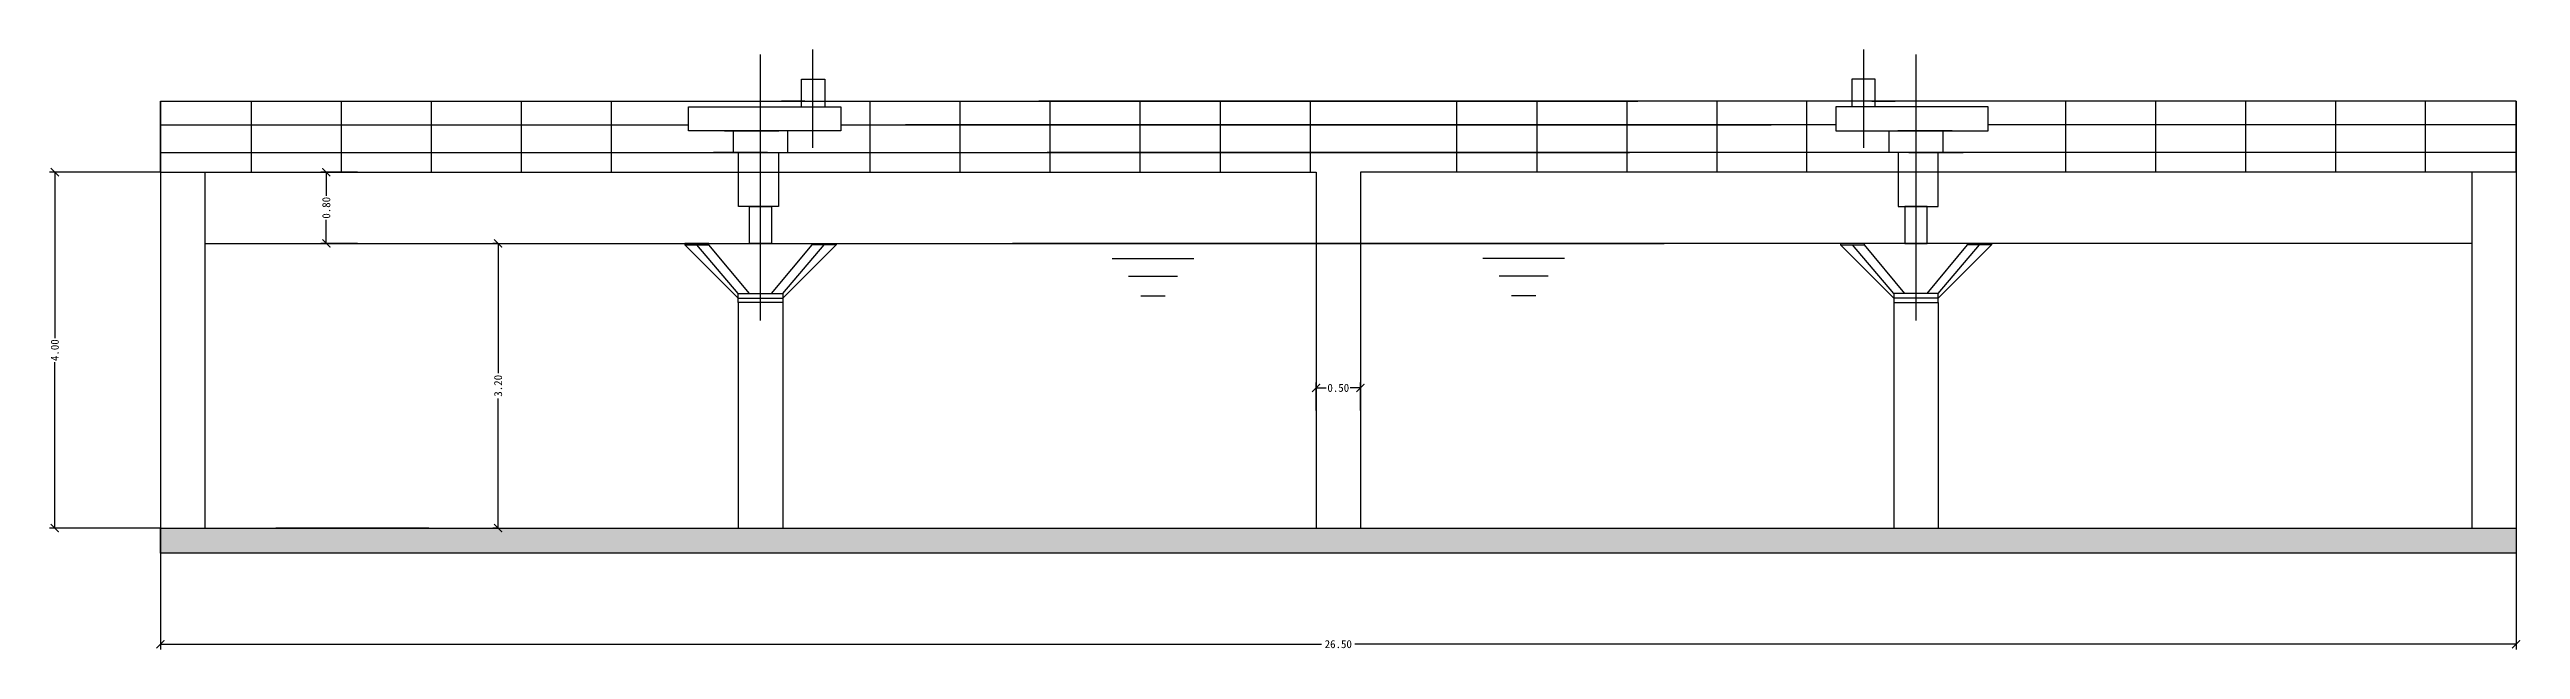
# Model space of a CAD drawing. Header units: inches. Extents: x -375394 to -242034, y -156040 to -122674.
# Drawn here: x -344370 to -316571, y -130354 to -123611 of the extents above; entities that cross this region are included whole.
import ezdxf

# ---------------------------------------------------------------- set-up
doc = ezdxf.new("R2010")
doc.units = ezdxf.units.IN
doc.header["$MEASUREMENT"] = 0
doc.linetypes.add('HIDDENX2', pattern=[19.05, 12.7, -6.35])
doc.dimstyles.get("Standard").update_dxf_attribs({"dimtxt": 0.18, "dimasz": 0.18, "dimexe": 0.18, "dimexo": 0.0625, "dimgap": 0.09, "dimtad": 0, "dimtih": 1, "dimtoh": 1, "dimdec": 4, "dimzin": 0, "dimdsep": 46, "dimtxsty": 'Standard', "dimcen": 0.09, "dimadec": 0, "dimazin": 0, "dimtfac": 1, "dimtdec": 4, "dimtofl": 0, "dimtmove": 0, "dimatfit": 3, "dimfxl": 1, "dimtolj": 1, "dimtzin": 0, "dimarcsym": 0})

# ---------------------------------------------------------------- blocks, each defined once
blk = doc.blocks.new('_ArchTick')
at = {"color": 0, "linetype": 'ByBlock', "const_width": 0.15}
blk.add_lwpolyline([(-0.5, -0.5), (0.5, 0.5)], dxfattribs=at)
blk = doc.blocks.new('*D153')
at = {"color": 0, "lineweight": -2, "ltscale": 5}
for p, q in [((27754.423, -5540.666), (27754.011, -5540.666)), ((27754.071, -5540.664), (27754.071, -5540.931)), ((27754.071, -5541.467), (27754.071, -5541.201)), ((27754.423, -5541.466), (27754.011, -5541.466))]:
    blk.add_line(p, q, dxfattribs=at)
at = {"layer": 'DEFPOINTS', "color": 0, "ltscale": 5}
for p in [(27754.423, -5540.666), (27754.071, -5541.466), (27754.423, -5541.466)]:
    blk.add_point(p, dxfattribs=at)
at = {"color": 0, "lineweight": -2, "ltscale": 5, "xscale": 0.09, "yscale": 0.09, "zscale": 0.09}
for p, rotation in [((27754.071, -5540.666), 90), ((27754.071, -5541.466), 270)]:
    blk.add_blockref('_ArchTick', p, dxfattribs=dict(at, rotation=rotation))
at = {"color": 0, "ltscale": 5, "insert": (27754.071, -5541.066), "char_height": 0.09, "attachment_point": 5, "rotation": 90}
blk.add_mtext('\\A1;0.80', dxfattribs=at)
blk = doc.blocks.new('*D154')
at = {"color": 0, "lineweight": -2, "ltscale": 5}
for p, q in [((27756.004, -5541.466), (27755.944, -5541.466)), ((27756.004, -5541.464), (27756.004, -5542.923)), ((27756.004, -5544.667), (27756.004, -5543.208)), ((27756.004, -5544.666), (27755.944, -5544.666))]:
    blk.add_line(p, q, dxfattribs=at)
at = {"layer": 'DEFPOINTS', "color": 0, "ltscale": 5}
for p in [(27756.004, -5541.466), (27756.004, -5544.666), (27756.004, -5544.666)]:
    blk.add_point(p, dxfattribs=at)
at = {"color": 0, "lineweight": -2, "ltscale": 5, "xscale": 0.09, "yscale": 0.09, "zscale": 0.09}
for p, rotation in [((27756.004, -5541.466), 90), ((27756.004, -5544.666), 270)]:
    blk.add_blockref('_ArchTick', p, dxfattribs=dict(at, rotation=rotation))
at = {"color": 0, "ltscale": 5, "insert": (27756.004, -5543.066), "char_height": 0.09, "attachment_point": 5, "rotation": 90}
blk.add_mtext('\\A1;3.20', dxfattribs=at)
blk = doc.blocks.new('*D155')
at = {"color": 0, "lineweight": -2, "ltscale": 5}
for p, q in [((27752.205, -5540.666), (27750.957, -5540.666)), ((27751.017, -5540.664), (27751.017, -5542.531)), ((27751.017, -5544.667), (27751.017, -5542.801)), ((27752.205, -5544.666), (27750.957, -5544.666))]:
    blk.add_line(p, q, dxfattribs=at)
at = {"layer": 'DEFPOINTS', "color": 0, "ltscale": 5}
for p in [(27752.205, -5540.666), (27751.017, -5544.666), (27752.205, -5544.666)]:
    blk.add_point(p, dxfattribs=at)
at = {"color": 0, "lineweight": -2, "ltscale": 5, "xscale": 0.09, "yscale": 0.09, "zscale": 0.09}
for p, rotation in [((27751.017, -5540.666), 90), ((27751.017, -5544.666), 270)]:
    blk.add_blockref('_ArchTick', p, dxfattribs=dict(at, rotation=rotation))
at = {"color": 0, "ltscale": 5, "insert": (27751.017, -5542.666), "char_height": 0.09, "attachment_point": 5, "rotation": 90}
blk.add_mtext('\\A1;4.00', dxfattribs=at)
blk = doc.blocks.new('*D156')
at = {"color": 0, "lineweight": -2, "ltscale": 5}
for p, q in [((27765.204, -5543.09), (27765.32, -5543.09)), ((27765.205, -5543.343), (27765.205, -5543.03)), ((27765.707, -5543.09), (27765.59, -5543.09)), ((27765.705, -5543.343), (27765.705, -5543.03))]:
    blk.add_line(p, q, dxfattribs=at)
at = {"layer": 'DEFPOINTS', "color": 0, "ltscale": 5}
for p in [(27765.705, -5543.09), (27765.205, -5543.343), (27765.705, -5543.343)]:
    blk.add_point(p, dxfattribs=at)
at = {"color": 0, "lineweight": -2, "ltscale": 5, "xscale": 0.09, "yscale": 0.09, "zscale": 0.09, "rotation": 180}
blk.add_blockref('_ArchTick', (27765.205, -5543.09), dxfattribs=at)
at = {"color": 0, "lineweight": -2, "ltscale": 5, "xscale": 0.09, "yscale": 0.09, "zscale": 0.09}
blk.add_blockref('_ArchTick', (27765.705, -5543.09), dxfattribs=at)
at = {"color": 0, "ltscale": 5, "insert": (27765.455, -5543.09), "char_height": 0.09, "attachment_point": 5}
blk.add_mtext('\\A1;0.50', dxfattribs=at)
blk = doc.blocks.new('*D157')
at = {"color": 0, "lineweight": -2, "ltscale": 5}
for p, q in [((27752.205, -5545.115), (27752.205, -5546.03)), ((27778.705, -5545.115), (27778.705, -5546.03)), ((27752.204, -5545.97), (27765.268, -5545.97)), ((27778.707, -5545.97), (27765.643, -5545.97))]:
    blk.add_line(p, q, dxfattribs=at)
at = {"layer": 'DEFPOINTS', "color": 0, "ltscale": 5}
for p in [(27752.205, -5545.115), (27778.705, -5545.115), (27778.705, -5545.97)]:
    blk.add_point(p, dxfattribs=at)
at = {"color": 0, "lineweight": -2, "ltscale": 5, "xscale": 0.09, "yscale": 0.09, "zscale": 0.09, "rotation": 180}
blk.add_blockref('_ArchTick', (27752.205, -5545.97), dxfattribs=at)
at = {"color": 0, "lineweight": -2, "ltscale": 5, "xscale": 0.09, "yscale": 0.09, "zscale": 0.09}
blk.add_blockref('_ArchTick', (27778.705, -5545.97), dxfattribs=at)
at = {"color": 0, "ltscale": 5, "insert": (27765.455, -5545.97), "char_height": 0.09, "attachment_point": 5}
blk.add_mtext('\\A1;26.50', dxfattribs=at)
blk = doc.blocks.new('2')
at = {"ltscale": 5}
h = blk.add_hatch(dxfattribs=at)
h.set_pattern_fill('AR-CONC', color=256, scale=0.03, style=0)
h.set_pattern_definition([(50, (0, 0), (0.2151780548, -0.0188256405), [0.0225, -0.2475]), (355, (0, 0), (-0.0416254, 0.2256576401), [0.018, -0.198]), (100.4514, (0.01793, -0.00157), (0.1735528145, 0.2068318626), [0.019122057, -0.2103426336]), (46.1842, (0, 0.06), (0.3201723146, -0.0496557043), [0.03375, -0.37125]), (96.6356, (0.02668, 0.05586), (0.2803988117, 0.2922353613), [0.0286830864, -0.3155139]), (351.1842, (0, 0.06), (0.2803985835, 0.2922355803), [0.027, -0.297]), (21, (0.03, 0.045), (0.1790721156, -0.1207856672), [0.0225, -0.2475]), (326, (0.03, 0.045), (0.0729945996, 0.2175450135), [0.018, -0.198]), (71.4514, (0.04492, 0.03493), (0.2520667886, 0.096759149), [0.019122057, -0.2103426336]), (37.5, (0, 0), (0.0036479566, 0.09986815615), [0, -0.1956, 0, -0.201, 0, -0.19875]), (7.5, (0, 0), (0.07892086123, 0.11832351356), [0, -0.1146, 0, -0.1911, 0, -0.07575]), (327.5, (-0.0669, 0), (0.16014673085, -0.00676646152), [0, -0.075, 0, -0.234, 0, -0.3105]), (317.5, (-0.0969, 0), (0.1749558508, 0.0300314947), [0, -0.0975, 0, -0.1554, 0, -0.2205])])
h.paths.add_polyline_path([(27778.705, -5544.666), (27752.205, -5544.666), (27752.205, -5544.948), (27778.705, -5544.948)])
at = {"linetype": 'HIDDENX2', "ltscale": 5}
for p, q in [((27758.955, -5542.331), (27758.955, -5539.344)), ((27759.545, -5540.391), (27759.545, -5539.287)), ((27771.366, -5540.391), (27771.366, -5539.287)), ((27771.955, -5542.331), (27771.955, -5539.344))]:
    blk.add_line(p, q, dxfattribs=at)
at = {"ltscale": 5}
for p, q in [((27759.418, -5539.622), (27759.678, -5539.622)), ((27759.418, -5539.933), (27759.418, -5539.622)), ((27759.678, -5539.622), (27759.678, -5539.933)), ((27771.493, -5539.622), (27771.233, -5539.622)), ((27771.233, -5539.622), (27771.233, -5539.933)), ((27771.493, -5539.933), (27771.493, -5539.622)), ((27752.205, -5539.866), (27768.826, -5539.866)), ((27752.205, -5540.666), (27752.205, -5539.866)), ((27752.205, -5539.866), (27752.205, -5539.866)), ((27752.205, -5539.866), (27752.205, -5540.666)), ((27753.227, -5539.866), (27753.227, -5540.666)), ((27754.239, -5539.866), (27754.239, -5540.666)), ((27755.251, -5539.866), (27755.251, -5540.666)), ((27756.263, -5539.866), (27756.263, -5540.666)), ((27757.274, -5539.866), (27757.274, -5540.666)), ((27758.144, -5539.933), (27759.86, -5539.933)), ((27758.144, -5540.202), (27758.144, -5539.933)), ((27759.453, -5539.866), (27759.193, -5539.866)), ((27759.86, -5539.933), (27759.86, -5540.202)), ((27760.186, -5539.866), (27760.186, -5540.666)), ((27761.198, -5539.866), (27761.198, -5540.666)), ((27778.705, -5539.866), (27762.085, -5539.866)), ((27762.21, -5539.866), (27762.21, -5540.666)), ((27763.222, -5539.866), (27763.222, -5540.666)), ((27764.127, -5539.866), (27764.127, -5540.666)), ((27765.139, -5539.866), (27765.139, -5540.666)), ((27766.784, -5539.866), (27766.784, -5540.666)), ((27767.689, -5539.866), (27767.689, -5540.666)), ((27768.701, -5539.866), (27768.701, -5540.666)), ((27769.713, -5539.866), (27769.713, -5540.666)), ((27770.724, -5539.866), (27770.724, -5540.666)), ((27772.767, -5539.933), (27771.051, -5539.933)), ((27771.051, -5539.933), (27771.051, -5540.202)), ((27771.458, -5539.866), (27771.718, -5539.866)), ((27772.767, -5540.202), (27772.767, -5539.933)), ((27773.636, -5539.866), (27773.636, -5540.666)), ((27774.648, -5539.866), (27774.648, -5540.666)), ((27775.66, -5539.866), (27775.66, -5540.666)), ((27776.672, -5539.866), (27776.672, -5540.666)), ((27777.683, -5539.866), (27777.683, -5540.666)), ((27778.705, -5540.666), (27778.705, -5539.866)), ((27778.705, -5539.866), (27778.705, -5539.866)), ((27778.705, -5539.866), (27778.705, -5540.666)), ((27752.205, -5540.135), (27758.144, -5540.135)), ((27759.86, -5540.202), (27758.144, -5540.202)), ((27758.552, -5540.202), (27759.161, -5540.202)), ((27758.652, -5540.444), (27758.652, -5540.202)), ((27759.261, -5540.202), (27759.261, -5540.444)), ((27759.86, -5540.135), (27768.298, -5540.135)), ((27760.585, -5540.135), (27769.46, -5540.135)), ((27766.205, -5540.135), (27760.585, -5540.135)), ((27770.326, -5540.135), (27761.451, -5540.135)), ((27771.051, -5540.135), (27762.613, -5540.135)), ((27764.705, -5540.135), (27770.326, -5540.135)), ((27771.051, -5540.202), (27772.767, -5540.202)), ((27771.65, -5540.202), (27771.65, -5540.444)), ((27772.359, -5540.202), (27771.75, -5540.202)), ((27772.259, -5540.444), (27772.259, -5540.202)), ((27778.705, -5540.135), (27772.767, -5540.135)), ((27752.205, -5540.444), (27768.73, -5540.444)), ((27759.036, -5540.444), (27758.427, -5540.444)), ((27758.482, -5540.444), (27758.933, -5540.444)), ((27758.707, -5541.05), (27758.707, -5540.444)), ((27759.158, -5540.444), (27759.158, -5541.05)), ((27778.705, -5540.444), (27762.181, -5540.444)), ((27771.753, -5540.444), (27771.753, -5541.05)), ((27771.875, -5540.444), (27772.484, -5540.444)), ((27772.429, -5540.444), (27771.978, -5540.444)), ((27772.204, -5541.05), (27772.204, -5540.444)), ((27752.205, -5540.666), (27752.205, -5545.115)), ((27752.205, -5540.666), (27752.605, -5540.666)), ((27752.205, -5540.666), (27752.205, -5540.666)), ((27752.605, -5540.666), (27758.605, -5540.666)), ((27752.705, -5540.666), (27752.705, -5544.666)), ((27758.605, -5540.666), (27758.855, -5540.666)), ((27758.855, -5540.666), (27765.205, -5540.666)), ((27765.205, -5540.666), (27765.205, -5544.666)), ((27765.705, -5540.666), (27765.705, -5544.666)), ((27772.055, -5540.666), (27765.705, -5540.666)), ((27772.305, -5540.666), (27772.055, -5540.666)), ((27778.305, -5540.666), (27772.305, -5540.666)), ((27778.205, -5540.666), (27778.205, -5544.666)), ((27778.705, -5540.666), (27778.305, -5540.666)), ((27778.705, -5540.666), (27778.705, -5545.115)), ((27778.705, -5540.666), (27778.705, -5540.666)), ((27759.158, -5541.05), (27758.707, -5541.05)), ((27771.753, -5541.05), (27772.204, -5541.05)), ((27752.705, -5541.466), (27769.121, -5541.466)), ((27758.705, -5542.081), (27758.105, -5541.482)), ((27758.705, -5542.031), (27758.241, -5541.482)), ((27758.83, -5542.031), (27758.376, -5541.482)), ((27759.08, -5542.031), (27759.535, -5541.482)), ((27759.205, -5542.031), (27759.67, -5541.482)), ((27759.205, -5542.081), (27759.805, -5541.482)), ((27778.205, -5541.466), (27761.789, -5541.466)), ((27771.705, -5542.081), (27771.105, -5541.482)), ((27771.705, -5542.031), (27771.241, -5541.482)), ((27771.83, -5542.031), (27771.376, -5541.482)), ((27772.08, -5542.031), (27772.535, -5541.482)), ((27772.205, -5542.031), (27772.67, -5541.482)), ((27772.205, -5542.081), (27772.805, -5541.482)), ((27762.911, -5541.636), (27763.83, -5541.636)), ((27763.095, -5541.834), (27763.646, -5541.834)), ((27768, -5541.636), (27767.081, -5541.636)), ((27767.816, -5541.834), (27767.265, -5541.834)), ((27758.705, -5542.081), (27759.205, -5542.081)), ((27758.705, -5542.131), (27758.705, -5544.666)), ((27759.205, -5542.131), (27759.205, -5544.666)), ((27763.233, -5542.055), (27763.508, -5542.055)), ((27767.678, -5542.055), (27767.403, -5542.055)), ((27772.205, -5542.081), (27771.705, -5542.081)), ((27771.705, -5542.131), (27771.705, -5544.666)), ((27772.205, -5542.131), (27772.205, -5544.666)), ((27758.705, -5542.876), (27758.705, -5544.666)), ((27759.205, -5542.876), (27759.205, -5544.666)), ((27771.705, -5542.876), (27771.705, -5544.666)), ((27772.205, -5542.876), (27772.205, -5544.666)), ((27755.224, -5544.666), (27753.504, -5544.666))]:
    blk.add_line(p, q, dxfattribs=at)
for points in [[(27758.83, -5541.05), (27759.08, -5541.05), (27759.08, -5541.466), (27758.83, -5541.466)], [(27772.08, -5541.05), (27771.83, -5541.05), (27771.83, -5541.466), (27772.08, -5541.466)], [(27758.376, -5541.466), (27758.105, -5541.466), (27758.105, -5541.482), (27758.376, -5541.482)], [(27759.535, -5541.466), (27759.805, -5541.466), (27759.805, -5541.482), (27759.535, -5541.482)], [(27771.376, -5541.466), (27771.105, -5541.466), (27771.105, -5541.482), (27771.376, -5541.482)], [(27772.535, -5541.466), (27772.805, -5541.466), (27772.805, -5541.482), (27772.535, -5541.482)], [(27758.705, -5542.031), (27759.205, -5542.031), (27759.205, -5542.131), (27758.705, -5542.131)], [(27772.205, -5542.031), (27771.705, -5542.031), (27771.705, -5542.131), (27772.205, -5542.131)], [(27752.205, -5544.666), (27778.705, -5544.666), (27778.705, -5544.948), (27752.205, -5544.948)]]:
    blk.add_lwpolyline(points, close=True, dxfattribs=at)
for base, p1, p2, picture, middle in [((27751.017, -5544.666), (27752.205, -5540.666), (27752.205, -5544.666), '*D155', (27751.017, -5542.666)), ((27754.071, -5541.466), (27754.423, -5540.666), (27754.423, -5541.466), '*D153', (27754.071, -5541.066)), ((27756.004, -5544.666), (27756.004, -5541.466), (27756.004, -5544.666), '*D154', (27756.004, -5543.066))]:
    dim = blk.add_linear_dim(base=base, p1=p1, p2=p2, angle=90, dimstyle='Standard', override={"dimscale": 0.03, "dimtxt": 3, "dimasz": 3, "dimexe": 2, "dimexo": 0, "dimgap": 0.5, "dimtih": 0, "dimdec": 2, "dimblk": 'ArchTick', "dimcen": 1, "dimdle": 0.05, "dimtdec": 2, "dimldrblk": 'ArchTick'}, dxfattribs=at)
    dim.commit()
    dim.dimension.update_dxf_attribs({"geometry": picture, "text_midpoint": middle})
for base, p1, p2, picture, middle in [((27765.705, -5543.09), (27765.205, -5543.343), (27765.705, -5543.343), '*D156', (27765.455, -5543.09)), ((27778.705, -5545.97), (27752.205, -5545.115), (27778.705, -5545.115), '*D157', (27765.455, -5545.97))]:
    dim = blk.add_linear_dim(base=base, p1=p1, p2=p2, dimstyle='Standard', override={"dimscale": 0.03, "dimtxt": 3, "dimasz": 3, "dimexe": 2, "dimexo": 0, "dimgap": 0.5, "dimtih": 0, "dimdec": 2, "dimblk": 'ArchTick', "dimcen": 1, "dimdle": 0.05, "dimtdec": 2, "dimldrblk": 'ArchTick'}, dxfattribs=at)
    dim.commit()
    dim.dimension.update_dxf_attribs({"geometry": picture, "text_midpoint": middle})

msp = doc.modelspace()

# ---------------------------------------------------------------- block references
at = {"xscale": 1000, "yscale": 1000, "zscale": 1000}
msp.add_blockref('2', (-28095326, 5415676), dxfattribs=at)

doc.saveas('drawing.dxf')
